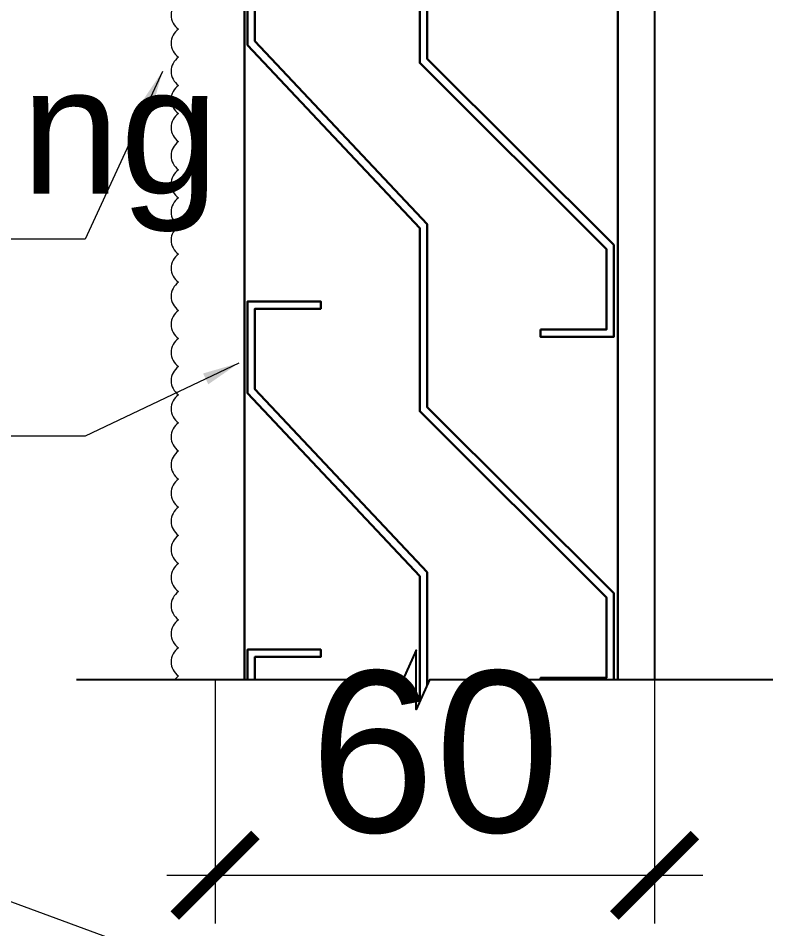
# Model space of a CAD drawing. Header units: millimetres. Extents: x -547695 to 905972, y -1055718 to 167349.
# Drawn here: x -514982 to -514240, y -1032556 to -1031661 of the extents above; entities that cross this region are included whole.
import ezdxf

# ---------------------------------------------------------------- set-up
doc = ezdxf.new("R2010")
doc.units = ezdxf.units.MM
doc.layers.get('DEFPOINTS').update_dxf_attribs({"color": 1, "lineweight": 25})
for name, color, linetype, lineweight in [('View-XTD-CT Cua$0$View-XĐL-CT Cửa$0$Dim - Vietduc', 149, 'Continuous', 13), ('View-XTD-CT Cua$0$View-XĐL-CT Cửa$0$KT-Dim', 5, 'Continuous', 15), ('View-XTD-CT Cua$0$View-XĐL-CT Cửa$0$KT-NetThay', 7, 'Continuous', 18), ('View-XTD-CT Cua$0$View-XĐL-CT Cửa$0$Netmanh - Vietduc', 149, 'Continuous', 25), ('View-XTD-CT Cua$0$View-XĐL-CT Cửa$0$Profile - Vietduc', 14, 'Continuous', 30), ('View-XTD-CT Cua$0$View-XĐL-CT Cửa$0$Text - Vietduc', 4, 'Continuous', 20)]:
    doc.layers.add(name, color=color, linetype=linetype, lineweight=lineweight)
doc.styles.add('ARIAL', font='arial.ttf')
doc.styles.add('View-XTD-CT Cua$0$View-XĐL-CT Cửa$0$GM-Arial', font='arial.ttf')
doc.styles.add('View-XTD-CT Cua$0$View-XĐL-CT Cửa$0$VnArial NarrowH', font='VHARIALN.TTF')
doc.dimstyles.new('View-XTD-CT Cua$0$View-XĐL-CT Cửa$0$GM_DIM50', dxfattribs={"dimscale": 0.5, "dimtxt": 220, "dimasz": 110, "dimexe": 66, "dimexo": 0, "dimgap": 55, "dimtad": 1, "dimdec": 0, "dimzin": 0, "dimdsep": 46, "dimtxsty": 'View-XTD-CT Cua$0$View-XĐL-CT Cửa$0$GM-Arial', "dimblk": 'View-XTD-CT Cua$0$View-XĐL-CT Cửa$0$_ArchTick', "dimcen": 150, "dimdle": 66, "dimclrd": 256, "dimclre": 256, "dimclrt": 6, "dimadec": 0, "dimazin": 0, "dimtfac": 1, "dimtdec": 0, "dimtix": 1, "dimtmove": 2, "dimatfit": 3, "dimfxl": 1, "dimtvp": 0.833333, "dimtolj": 1, "dimtzin": 0, "dimarcsym": 0})
doc.dimstyles.new('View-XTD-CT Cua$0$View-XĐL-CT Cửa$0$VD 1-1 x 25', dxfattribs={"dimscale": 25, "dimtxt": 2, "dimasz": 1, "dimexe": 1, "dimexo": 1, "dimgap": 0.5, "dimtad": 1, "dimdec": 0, "dimzin": 0, "dimdsep": 46, "dimtxsty": 'View-XTD-CT Cua$0$View-XĐL-CT Cửa$0$VnArial NarrowH', "dimcen": 0.09, "dimdle": 2, "dimclrd": 256, "dimclre": 256, "dimclrt": 7, "dimadec": 0, "dimazin": 0, "dimtm": 1e-09, "dimtfac": 1, "dimtdec": 0, "dimtix": 1, "dimtmove": 2, "dimatfit": 3, "dimfxl": 1, "dimtolj": 1, "dimtzin": 0, "dimarcsym": 0})

# ---------------------------------------------------------------- blocks, each defined once
blk = doc.blocks.new('View-XTD-CT Cua$0$View-XĐL-CT Cửa$0$_ArchTick')
at = {"color": 0, "linetype": 'ByBlock', "const_width": 0.15}
blk.add_lwpolyline([(-0.5, -0.5), (0.5, 0.5)], dxfattribs=at)
blk = doc.blocks.new('*D250')
at = {"layer": 'DEFPOINTS', "color": 0, "transparency": 16777216}
for p in [(-3079.06, 4574.7), (-2779.06, 4574.7), (-2779.06, 4441.2)]:
    blk.add_point(p, dxfattribs=at)
at = {"layer": 'View-XTD-CT Cua$0$View-XĐL-CT Cửa$0$KT-Dim', "lineweight": -2, "transparency": 16777216}
for p, q in [((-3079.06, 4574.7), (-3079.06, 4408.2)), ((-2779.06, 4574.7), (-2779.06, 4408.2)), ((-3112.06, 4441.2), (-2746.06, 4441.2))]:
    blk.add_line(p, q, dxfattribs=at)
at = {"layer": 'View-XTD-CT Cua$0$View-XĐL-CT Cửa$0$KT-Dim', "lineweight": -2, "transparency": 16777216, "xscale": 55, "yscale": 55, "zscale": 55, "rotation": 180}
blk.add_blockref('View-XTD-CT Cua$0$View-XĐL-CT Cửa$0$_ArchTick', (-3079.06, 4441.2), dxfattribs=at)
at = {"layer": 'View-XTD-CT Cua$0$View-XĐL-CT Cửa$0$KT-Dim', "lineweight": -2, "transparency": 16777216, "xscale": 55, "yscale": 55, "zscale": 55}
blk.add_blockref('View-XTD-CT Cua$0$View-XĐL-CT Cửa$0$_ArchTick', (-2779.06, 4441.2), dxfattribs=at)
at = {"layer": 'View-XTD-CT Cua$0$View-XĐL-CT Cửa$0$KT-Dim', "color": 6, "transparency": 16777216, "insert": (-2929.06, 4524.87), "char_height": 110, "attachment_point": 5, "style": 'View-XTD-CT Cua$0$View-XĐL-CT Cửa$0$GM-Arial'}
blk.add_mtext('\\A1;60', dxfattribs=at)
blk = doc.blocks.new('View-XTD-CT Cua$0$View-XĐL-CT Cửa$0$A$C77827696')
at = {"layer": 'View-XTD-CT Cua$0$View-XĐL-CT Cửa$0$KT-NetThay'}
for points in [[(-3104.06, 5038.39, 0.520567), (-3104.06, 5019.18, 0.520567), (-3104.06, 4999.97, 0.520567), (-3104.06, 4980.76, 0.520567), (-3104.06, 4961.55, 0.520567), (-3104.06, 4942.34, 0.520567), (-3104.06, 4923.13, 0.520567), (-3104.06, 4903.92, 0.520567), (-3104.06, 4884.71, 0.520567), (-3104.06, 4865.5, 0.520567), (-3104.06, 4846.29, 0.520567), (-3104.06, 4827.08, 0.520567), (-3104.06, 4807.87, 0.520567), (-3104.06, 4788.66, 0.520567), (-3104.06, 4769.45, 0.520567), (-3104.06, 4750.24, 0.520567), (-3104.06, 4731.03, 0.520567), (-3104.06, 4711.82, 0.520567), (-3104.06, 4692.61, 0.520567), (-3104.06, 4673.4, 0.520567), (-3104.06, 4654.19, 0.520567), (-3104.06, 4634.98)], [(-3104.06, 4634.98, 0.520567), (-3104.06, 4615.77, 0.520567), (-3104.06, 4596.56, 0.520567), (-3104.06, 4577.35, 0.081366), (-3106.78, 4574.7, 0.081366)]]:
    blk.add_lwpolyline(points, format="xyb", dxfattribs=at)
at = {"layer": 'View-XTD-CT Cua$0$View-XĐL-CT Cửa$0$Netmanh - Vietduc'}
blk.add_line((-2779.06, 5308.92), (-2779.06, 4574.7), dxfattribs=at)
at = {"layer": 'View-XTD-CT Cua$0$View-XĐL-CT Cửa$0$Netmanh - Vietduc', "ltscale": 100}
blk.add_lwpolyline([(-2698.39, 4574.7), (-2932.8, 4574.7), (-2941.88, 4554.53), (-2941.88, 4594.88), (-2950.95, 4574.7), (-3173.79, 4574.7)], dxfattribs=at)
at = {"layer": 'View-XTD-CT Cua$0$View-XĐL-CT Cửa$0$Profile - Vietduc'}
for p, q in [((-3059.06, 4574.7), (-3059.06, 5308.92)), ((-2804.06, 4574.7), (-2804.06, 5308.92))]:
    blk.add_line(p, q, dxfattribs=at)
blk.add_lwpolyline([(-2856.9, 4813.92), (-2856.9, 4808.92), (-2806.9, 4808.92), (-2806.9, 4871.77), (-2934.4, 4998.92), (-2934.4, 5123.92), (-3051.9, 5248.89), (-3051.9, 5303.92), (-3006.9, 5303.92), (-3006.9, 5308.92), (-3056.9, 5308.92), (-3056.9, 5246.16), (-2939.4, 5121.18), (-2939.4, 4996.07), (-2811.9, 4868.92), (-2811.9, 4813.92)], close=True, dxfattribs=at)
for points in [[(-2806.9, 4574.7), (-2806.9, 4633.92), (-2934.4, 4761.07), (-2934.4, 4886.06), (-3051.9, 5011.04), (-3051.9, 5066.06), (-3006.9, 5066.06), (-3006.9, 5071.06), (-3056.9, 5071.06), (-3056.9, 5008.3), (-2939.4, 4883.33), (-2939.4, 4758.22), (-2811.9, 4631.06), (-2811.9, 4576.06), (-2856.9, 4576.06), (-2856.9, 4574.7)], [(-2934.4, 4571.14), (-2934.4, 4648.21), (-3051.9, 4773.19), (-3051.9, 4828.21), (-3006.9, 4828.21), (-3006.9, 4833.21), (-3056.9, 4833.21), (-3056.9, 4770.45), (-2939.4, 4645.47), (-2939.4, 4560.02)], [(-3051.9, 4574.7), (-3051.9, 4590.36), (-3006.9, 4590.36), (-3006.9, 4595.36), (-3056.9, 4595.36), (-3056.9, 4574.7)]]:
    blk.add_lwpolyline(points, dxfattribs=at)
at = {"layer": 'View-XTD-CT Cua$0$View-XĐL-CT Cửa$0$Text - Vietduc', "style": 'ARIAL'}
blk.add_text('lưới inox chắn côn trùng', height=86.8056, dxfattribs=at).set_placement((-4383.07, 4906.83))
at = {"layer": 'View-XTD-CT Cua$0$View-XĐL-CT Cửa$0$KT-Dim'}
dim = blk.add_linear_dim(base=(-2779.06, 4441.2), p1=(-3079.06, 4574.7), p2=(-2779.06, 4574.7), text='60', dimstyle='View-XTD-CT Cua$0$View-XĐL-CT Cửa$0$GM_DIM50', dxfattribs=at)
dim.commit()
dim.dimension.update_dxf_attribs({"geometry": '*D250', "text_midpoint": (-2929.06, 4524.87)})
at = {"layer": 'View-XTD-CT Cua$0$View-XĐL-CT Cửa$0$Dim - Vietduc'}
for points in [[(-3115.06, 4990.36), (-3167.69, 4875.62), (-4390.2, 4875.62)], [(-3062.9, 4791.06), (-3167.69, 4741.06), (-4390.2, 4741.06)], [(-2945.4, 4323.11), (-3226.67, 4425.93), (-4390.2, 4425.93)]]:
    blk.add_leader(points, dimstyle='View-XTD-CT Cua$0$View-XĐL-CT Cửa$0$VD 1-1 x 25', dxfattribs=at)

msp = doc.modelspace()

# ---------------------------------------------------------------- block references
at = {"layer": 'View-XTD-CT Cua$0$View-XĐL-CT Cửa$0$KT-NetThay', "xscale": 1.44, "yscale": 1.44, "zscale": 1.44}
msp.add_blockref('View-XTD-CT Cua$0$View-XĐL-CT Cửa$0$A$C77827696', (-510354.47, -1038899.17), dxfattribs=at)

doc.saveas('drawing.dxf')
